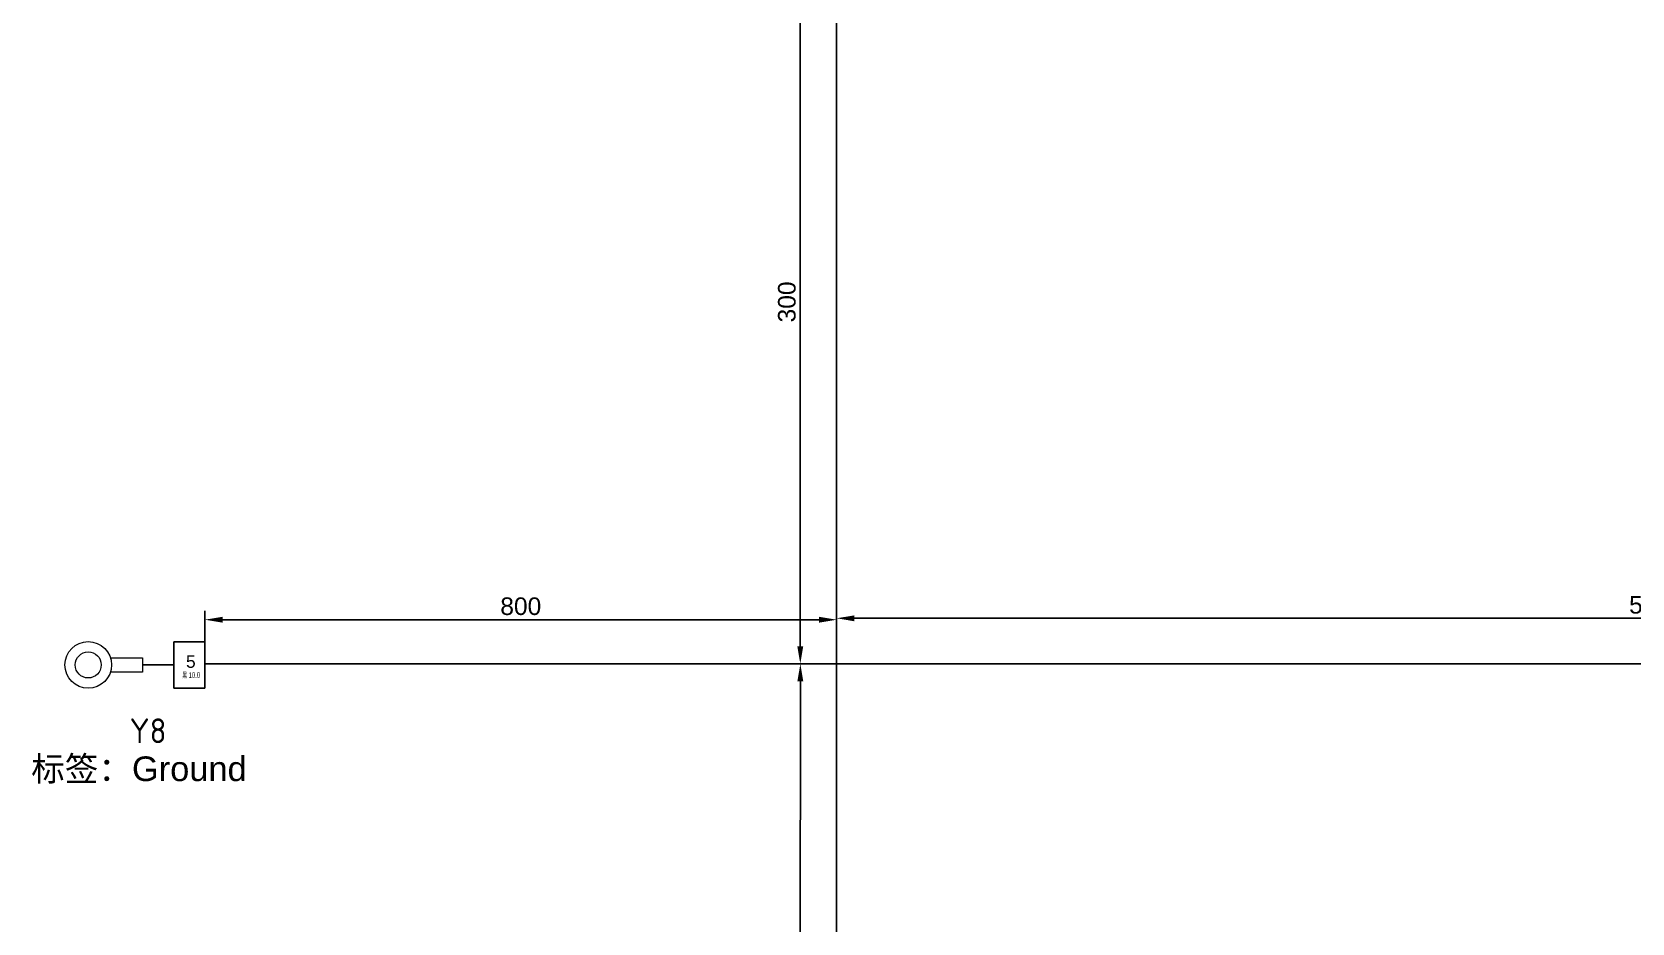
# Model space of a CAD drawing. Header units: millimetres. Extents: x 62 to 1873, y 998 to 1938.
# Drawn here: x 218.2 to 445.6, y 1557.6 to 1684.3 of the extents above; entities that cross this region are included whole.
import ezdxf

# ---------------------------------------------------------------- set-up
doc = ezdxf.new("R2010")
doc.units = ezdxf.units.MM
doc.layers.add('A-墙', color=7, linetype='Continuous')
doc.layers.add('线色线径', color=1, linetype='Continuous')
doc.layers.add('AM60', color=3, linetype='Continuous', lineweight=25)
doc.styles.get("Standard").update_dxf_attribs({"font": 'arial.ttf'})
doc.dimstyles.new('ISO-25', dxfattribs={"dimtxt": 2.5, "dimasz": 2.5, "dimexe": 1.25, "dimexo": 0.625, "dimtad": 1, "dimtxsty": 'Standard', "dimcen": 2.5, "dimadec": 0, "dimazin": 0, "dimtfac": 1, "dimtmove": 0, "dimatfit": 3, "dimfxl": 1, "dimarcsym": 0})

# ---------------------------------------------------------------- blocks, each defined once
blk = doc.blocks.new('*D70')
at = {"color": 0, "lineweight": -2, "transparency": 16777216}
for p, q in [((331.94, 1594.47), (326.16, 1594.47)), ((327.41, 1591.97), (327.4, 1470.52)), ((331.93, 1468.02), (326.15, 1468.02))]:
    blk.add_line(p, q, dxfattribs=at)
at = {"color": 0, "transparency": 16777216}
for points in [[(326.99, 1591.97), (327.83, 1591.97), (327.41, 1594.47)], [(326.98, 1470.52), (327.82, 1470.52), (327.4, 1468.02)]]:
    blk.add_solid(points, dxfattribs=at)
at = {"layer": 'Defpoints', "color": 0, "transparency": 16777216}
for p in [(332.57, 1594.47), (327.4, 1468.02), (332.55, 1468.02)]:
    blk.add_point(p, dxfattribs=at)
at = {"color": 3, "transparency": 16777216, "insert": (325.5, 1531.25), "char_height": 2.5, "width": 7.6273, "attachment_point": 5, "rotation": 89.9955}
blk.add_mtext('350', dxfattribs=at)
blk = doc.blocks.new('*D71')
at = {"color": 0, "lineweight": -2, "transparency": 16777216}
for p, q in [((331.94, 1697.33), (326.15, 1697.33)), ((327.4, 1694.83), (327.4, 1596.97)), ((331.94, 1594.47), (326.15, 1594.47))]:
    blk.add_line(p, q, dxfattribs=at)
at = {"color": 0, "transparency": 16777216}
for points in [[(326.98, 1694.83), (327.82, 1694.83), (327.4, 1697.33)], [(326.98, 1596.97), (327.82, 1596.97), (327.4, 1594.47)]]:
    blk.add_solid(points, dxfattribs=at)
at = {"layer": 'Defpoints', "color": 0, "transparency": 16777216}
for p in [(332.57, 1697.33), (327.4, 1594.47), (332.57, 1594.47)]:
    blk.add_point(p, dxfattribs=at)
at = {"color": 3, "transparency": 16777216, "insert": (325.5, 1645.9), "char_height": 2.5, "attachment_point": 5, "rotation": 90}
blk.add_mtext('300', dxfattribs=at)
blk = doc.blocks.new('A$C2AEE5FEB')
at = {"layer": 'AM60'}
for p, q in [((0, 11.28), (0, 8.78)), ((0, 11.28), (3.75, 11.28)), ((0, 11.28), (3.75, 11.28)), ((3.75, 11.28), (3.75, 8.78)), ((0, 8.78), (3.75, 8.78)), ((1.87, 6.24), (1.87, 8.78))]:
    blk.add_line(p, q, dxfattribs=at)
at = {"layer": 'AM60', "lineweight": 0, "ltscale": 100}
for p, q in [((1.29, 3.66), (1.29, 6.24)), ((1.29, 6.24), (2.46, 6.24)), ((2.46, 6.24), (2.46, 3.66))]:
    blk.add_line(p, q, dxfattribs=at)
for radius in [1.88, 1.05]:
    blk.add_circle((1.87, 1.87), radius, dxfattribs=at)
blk = doc.blocks.new('*D108')
at = {"color": 0, "lineweight": -2, "transparency": 16777216}
for p, q in [((242.79, 1595.1), (242.79, 1601.99)), ((332.57, 1595.1), (332.57, 1601.99)), ((245.29, 1600.74), (330.07, 1600.74))]:
    blk.add_line(p, q, dxfattribs=at)
at = {"color": 0, "transparency": 16777216}
for points in [[(245.29, 1601.15), (245.29, 1600.32), (242.79, 1600.74)], [(330.07, 1601.15), (330.07, 1600.32), (332.57, 1600.74)]]:
    blk.add_solid(points, dxfattribs=at)
at = {"layer": 'Defpoints', "color": 0, "transparency": 16777216}
for p in [(332.57, 1600.74), (242.79, 1594.47), (332.57, 1594.47)]:
    blk.add_point(p, dxfattribs=at)
at = {"color": 3, "transparency": 16777216, "insert": (287.68, 1602.64), "char_height": 2.5, "attachment_point": 5}
blk.add_mtext('800', dxfattribs=at)
blk = doc.blocks.new('*D109')
at = {"color": 0, "lineweight": -2, "transparency": 16777216}
for p, q in [((332.57, 1595.1), (332.57, 1602.19)), ((335.07, 1600.94), (561.13, 1600.94)), ((563.63, 1595.1), (563.63, 1602.19))]:
    blk.add_line(p, q, dxfattribs=at)
at = {"color": 0, "transparency": 16777216}
for points in [[(335.07, 1601.35), (335.07, 1600.52), (332.57, 1600.94)], [(561.13, 1601.35), (561.13, 1600.52), (563.63, 1600.94)]]:
    blk.add_solid(points, dxfattribs=at)
at = {"layer": 'Defpoints', "color": 0, "transparency": 16777216}
for p in [(563.63, 1600.94), (332.57, 1594.47), (563.63, 1594.47)]:
    blk.add_point(p, dxfattribs=at)
at = {"color": 3, "transparency": 16777216, "insert": (448.1, 1602.84), "char_height": 2.5, "attachment_point": 5}
blk.add_mtext('500', dxfattribs=at)

msp = doc.modelspace()

# ---------------------------------------------------------------- linework, layer by layer
for p, q in [((332.565, 1539.397), (332.565, 1752.089)), ((332.574, 1594.474), (242.794, 1594.474)), ((332.565, 1594.474), (1552.582, 1594.474))]:
    msp.add_line(p, q)

# ---------------------------------------------------------------- block references
at = {"layer": 'A-墙', "xscale": 1.762953477358316, "yscale": 1.762953477358316, "zscale": 1.762953477358316, "rotation": 270}
msp.add_blockref('A$C2AEE5FEB', (222.908, 1597.607), dxfattribs=at)

# ---------------------------------------------------------------- texts
at = {"layer": 'AM60', "lineweight": 5}
msp.add_text('5', height=1.763, dxfattribs=at).set_placement((240.101, 1593.902))
at = {"layer": 'AM60', "attachment_point": 1}
for s, width, gutter_width, heights, insert, char_height in [('{\\Fisocp,gbcbig|c134;\\C3;Y8}', 64.01284, 22.037, [0], (232.086, 1586.713), 3.52591), ('{\\fSimSun|b0|i0|c134|p2;\\C3;标签：\\fArial|b0|i0|c0|p34;Ground}', 66.92058, 12.5, [35.837], (218.1, 1581.304), 3.5)]:
    msp.add_mtext_dynamic_manual_height_columns(s, width=width, gutter_width=gutter_width, heights=heights, dxfattribs=dict(at, insert=insert, char_height=char_height))
at = {"layer": '线色线径', "lineweight": 5, "width": 0.6}
msp.add_text('黑 10.0', height=0.8, dxfattribs=at).set_placement((239.572, 1592.474))

# ---------------------------------------------------------------- dimensions: what is measured, and where the dimension line sits
at = {"color": 1}
dim = msp.add_linear_dim(base=(327.401, 1594.474), p1=(332.565, 1697.332), p2=(332.565, 1594.474), angle=90, text='300', dimstyle='ISO-25', override={"dimclrt": 3}, dxfattribs=at)
dim.commit()
dim.dimension.update_dxf_attribs({"geometry": '*D71', "text_midpoint": (325.499, 1645.903)})
for base, p1, p2, text, picture, middle in [((332.565, 1600.736), (242.794, 1594.474), (332.565, 1594.474), '800', '*D108', (287.68, 1602.638)), ((563.63, 1600.936), (332.574, 1594.474), (563.63, 1594.474), '500', '*D109', (448.102, 1602.837))]:
    dim = msp.add_linear_dim(base=base, p1=p1, p2=p2, text=text, dimstyle='ISO-25', override={"dimclrt": 3}, dxfattribs=at)
    dim.commit()
    dim.dimension.update_dxf_attribs({"geometry": picture, "text_midpoint": middle})
dim = msp.add_aligned_dim(p1=(332.565, 1594.474), p2=(332.555, 1468.02), distance=-5.154, text='350', dimstyle='ISO-25', override={"dimclrt": 3}, dxfattribs=at)
dim.commit()
dim.dimension.update_dxf_attribs({"geometry": '*D70', "text_midpoint": (325.504, 1531.248)})

doc.saveas('drawing.dxf')
